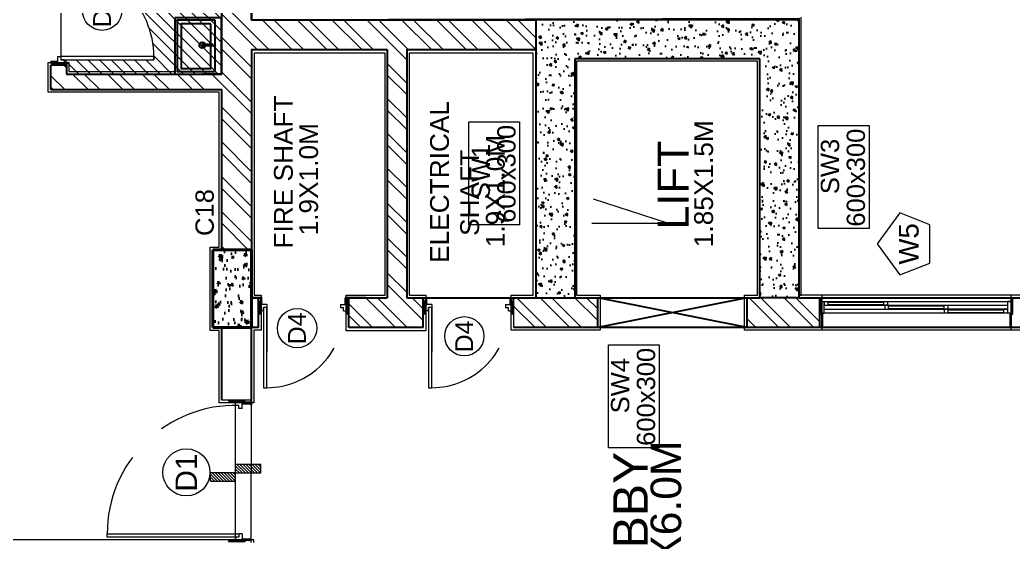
# Model space of a CAD drawing. Header units: metres. Extents: x 15463 to 32022, y 1223 to 33962.
# Drawn here: x 29492.04 to 29499.72, y 4112.97 to 4117.01 of the extents above; entities that cross this region are included whole.
import ezdxf

# ---------------------------------------------------------------- set-up
doc = ezdxf.new("R2010")
doc.units = ezdxf.units.M
doc.header["$LTSCALE"] = 0.1
doc.linetypes.add('DASHDOTX2', pattern=[50.8, 25.4, -12.7, 0, -12.7])
doc.linetypes.add('DASHED2', pattern=[9.525, 6.35, -3.175])
for name, color, linetype, lineweight in [('CENTERLINE', 251, 'DASHDOTX2', 15), ('COLUMN', 7, 'Continuous', 40), ('DOOR', 7, 'Continuous', 20), ('HATCH', 250, 'Continuous', 13), ('LEVEL', 251, 'Continuous', 13), ('NAMES', 252, 'Continuous', 15), ('PLASTER', 252, 'Continuous', 15)]:
    doc.layers.add(name, color=color, linetype=linetype, lineweight=lineweight)
doc.styles.get("Standard").update_dxf_attribs({"font": 'arial.ttf'})

msp = doc.modelspace()

# ---------------------------------------------------------------- hatches: boundary and pattern name
h = msp.add_hatch()
h.set_pattern_fill('ANSI31', color=256, scale=0.002, angle=90)
h.set_pattern_definition([(135, (29571.9345016, 3905.801131), (-0.00449012806, -0.00449012806), [])])
h.paths.add_polyline_path([(29492.3995, 4117.4447, 1), (29492.3995, 4117.4567), (29492.3086, 4117.4567), (29492.3086, 4117.4447)])
h.paths.add_polyline_path([(29492.3303, 4117.4327), (29492.3303, 4117.4447), (29492.3086, 4117.4447), (29492.2785, 4117.4447), (29492.2785, 4117.4327)])
h.paths.add_polyline_path([(29492.3995, 4116.6637, 1), (29492.3995, 4116.6757), (29492.3086, 4116.6757), (29492.3086, 4116.6637)])
h.paths.add_polyline_path([(29492.3303, 4116.6757), (29492.3303, 4116.6877), (29492.2785, 4116.6877), (29492.2785, 4116.6757)])
h = msp.add_hatch()
h.set_pattern_fill('AR-CONC', color=256, scale=0.001, angle=90)
h.set_pattern_definition([(140, (29569.4144, 3572.19952), (0.015939086, 0.18218467), [0.01905, -0.20955]), (85, (29569.4144, 3572.19952), (-0.191056845, -0.03524342), [0.01524, -0.167640584]), (190.451445, (29569.41572, 3572.2147), (-0.17511775, 0.146941247), [0.01619001, -0.178090245]), (136.1842, (29569.3636, 3572.19952), (0.04204233, 0.27107904), [0.028575, -0.314325]), (186.63556, (29569.3671, 3572.2221), (-0.24742612, 0.23740413), [0.02428502, -0.26713561]), (81.18415, (29569.3636, 3572.19952), (-0.24742612, 0.23740413), [0.02285997, -0.25145973]), (111, (29569.3763, 3572.22492), (0.1022652, 0.15161439), [0.01905, -0.20955]), (56, (29569.3763, 3572.22492), (-0.184187966, 0.06180203), [0.01524, -0.16764]), (161.451445, (29569.38482, 3572.23756), (-0.08192277, 0.21341642), [0.01619001, -0.17808994]), (127.5, (29569.414394, 3572.19952), (-0.084555039, 0.003088603), [0, -0.165608, 0, -0.17018, 0, -0.168275]), (97.5, (29569.41439, 3572.19952), (-0.100180575, 0.066819663), [0, -0.097028, 0, -0.161798, 0, -0.064135]), (57.5, (29569.414394, 3572.14288), (0.005728744, 0.135590595), [0, -0.0635, 0, -0.19812, 0, -0.26289]), (47.5, (29569.41439, 3572.11748), (-0.02542649, 0.148129181), [0, -0.08255, 0, -0.131572, 0, -0.18669])])
h.paths.add_polyline_path([(29497.7592, 4116.71), (29497.7592, 4114.862), (29498.0592, 4114.862), (29498.0592, 4117.01), (29496.0292, 4117.01), (29496.0292, 4114.862), (29496.3292, 4114.862), (29496.3292, 4116.71)])
h = msp.add_hatch()
h.set_pattern_fill('ANSI31', color=256, scale=0.002, angle=90)
h.set_pattern_definition([(135, (29569.414394, 3848.262687), (-0.00449012806, -0.00449012806), [])])
h.paths.add_polyline_path([(29493.8857, 4114.8319), (29493.8857, 4114.741, 1), (29493.8977, 4114.741), (29493.8977, 4114.8319)])
h.paths.add_polyline_path([(29493.8977, 4114.862), (29493.8977, 4114.8102), (29493.9097, 4114.8102), (29493.9097, 4114.862)])
h.paths.add_polyline_path([(29494.5667, 4114.8319), (29494.5667, 4114.741, 1), (29494.5787, 4114.741), (29494.5787, 4114.8319)])
h.paths.add_polyline_path([(29494.5547, 4114.862), (29494.5547, 4114.8102), (29494.5667, 4114.8102), (29494.5667, 4114.8319), (29494.5667, 4114.862)])
h = msp.add_hatch()
h.set_pattern_fill('ANSI31', color=256, scale=0.002, angle=90)
h.set_pattern_definition([(135, (29575.027574, 3908.5852186), (-0.00449012806, -0.00449012806), [])])
h.paths.add_polyline_path([(29495.1611, 4114.8319), (29495.1611, 4114.741, 1), (29495.1731, 4114.741), (29495.1731, 4114.8319)])
h.paths.add_polyline_path([(29495.1731, 4114.862), (29495.1731, 4114.8102), (29495.1851, 4114.8102), (29495.1851, 4114.862)])
h.paths.add_polyline_path([(29495.8421, 4114.8319), (29495.8421, 4114.741, 1), (29495.8541, 4114.741), (29495.8541, 4114.8319)])
h.paths.add_polyline_path([(29495.8301, 4114.862), (29495.8301, 4114.8102), (29495.8421, 4114.8102), (29495.8421, 4114.8319), (29495.8421, 4114.862)])
h = msp.add_hatch()
h.set_pattern_fill('ANSI31', color=256, scale=0.002, angle=270)
h.set_pattern_definition([(315, (29419.516314, 4311.61851), (0.00449012806, 0.00449012806), [])])
h.paths.add_polyline_path([(29493.7785, 4114.0668), (29493.7785, 4114.0548), (29493.6579, 4114.0548, -1), (29493.6579, 4114.0668)])
h.paths.add_polyline_path([(29493.8278, 4114.0548), (29493.8278, 4114.0428), (29493.7567, 4114.0428), (29493.7567, 4114.0548)])
h.paths.add_polyline_path([(29493.7567, 4112.9864), (29493.7567, 4112.9984), (29493.8278, 4112.9984), (29493.8278, 4112.9864)])
h.paths.add_polyline_path([(29493.6579, 4112.9744, -1), (29493.6579, 4112.9864), (29493.7785, 4112.9864), (29493.7785, 4112.9744)])
at = {"layer": 'COLUMN'}
h = msp.add_hatch(dxfattribs=at)
h.set_pattern_fill('AR-CONC', color=256, scale=0.001, angle=90)
h.set_pattern_definition([(140, (29512.07359, 4047.03895), (0.0159391, 0.18218467), [0.01905, -0.20955]), (85, (29512.07359, 4047.03895), (-0.19105685, -0.0352434), [0.01524, -0.1676406]), (190.45144, (29512.07492, 4047.05413), (-0.17511775, 0.14694125), [0.01619, -0.17809024]), (136.1842, (29512.0228, 4047.03895), (0.0420423, 0.27107904), [0.028575, -0.314325]), (186.63556, (29512.0263, 4047.06154), (-0.2474261, 0.2374041), [0.024285, -0.2671356]), (81.18415, (29512.0228, 4047.03895), (-0.2474261, 0.2374041), [0.02286, -0.2514597]), (111, (29512.03549, 4047.06435), (0.1022652, 0.1516144), [0.01905, -0.20955]), (56, (29512.03549, 4047.06435), (-0.18418797, 0.06180203), [0.01524, -0.16764]), (161.45145, (29512.04401, 4047.07698), (-0.08192277, 0.2134164), [0.01619, -0.17808994]), (127.5, (29512.07359, 4047.038945), (-0.08455504, 0.003088603), [0, -0.165608, 0, -0.17018, 0, -0.168275]), (97.5, (29512.07359, 4047.038945), (-0.10018057, 0.06681966), [0, -0.097028, 0, -0.161798, 0, -0.064135]), (57.5, (29512.07359, 4046.9823), (0.005728744, 0.135590595), [0, -0.0635, 0, -0.19812, 0, -0.26289]), (47.5, (29512.07359, 4046.9569), (-0.0254265, 0.14812918), [0, -0.08255, 0, -0.131572, 0, -0.18669])])
h.paths.add_polyline_path([(29493.8292, 4115.232), (29493.5292, 4115.232), (29493.5292, 4114.632), (29493.8292, 4114.632)])
at = {"layer": 'DOOR'}
h = msp.add_hatch(dxfattribs=at)
h.set_pattern_fill('ANSI31', color=256, scale=0.001)
h.set_pattern_definition([(45, (29337.295204, 4036.6103427), (-0.00224506403, 0.00224506403), [])])
h.paths.add_polyline_path([(29498.2323, 4114.855, 1), (29498.2203, 4114.855), (29498.2203, 4114.7345), (29498.2323, 4114.7345)])
h.paths.add_polyline_path([(29498.2443, 4114.7436), (29498.2323, 4114.7436), (29498.2323, 4114.6323, 1), (29498.2443, 4114.6323)])
h.paths.add_polyline_path([(29499.716, 4114.855, 1), (29499.704, 4114.855), (29499.704, 4114.7345), (29499.716, 4114.7345)])
h.paths.add_polyline_path([(29499.704, 4114.7436), (29499.692, 4114.7436), (29499.692, 4114.6323, 1), (29499.704, 4114.6323)])
at = {"layer": 'HATCH'}
h = msp.add_hatch(dxfattribs=at)
h.set_pattern_fill('ANSI32', color=256, scale=0.02, angle=90)
h.set_pattern_definition([(135, (29569.4144, 3572.19952), (-0.13470384, -0.13470384), []), (135, (29569.4144, 3572.28933), (-0.13470384, -0.13470384), [])])
h.paths.add_polyline_path([(29493.8292, 4117.01), (29493.8292, 4118.3855), (29493.5992, 4118.3855), (29493.5992, 4116.5904), (29493.4485, 4116.5904), (29493.2377, 4116.5904), (29492.3983, 4116.5906), (29492.3983, 4116.6602), (29492.2785, 4116.6602), (29492.2785, 4116.4706), (29493.5992, 4116.4706), (29493.5992, 4115.232), (29493.8292, 4115.232), (29493.8292, 4116.78), (29494.8792, 4116.78), (29494.8792, 4114.862), (29494.5822, 4114.862), (29494.5822, 4114.712), (29494.5822, 4114.632), (29495.1576, 4114.632), (29495.1576, 4114.862), (29495.0292, 4114.862), (29495.0292, 4116.78), (29496.0292, 4116.78), (29496.0292, 4117.01)])
h.paths.add_polyline_path([(29496.0292, 4114.862), (29495.8576, 4114.862), (29495.8576, 4114.632), (29496.5058, 4114.632), (29496.5058, 4114.862)])
h.paths.add_polyline_path([(29497.7592, 4114.862), (29497.661, 4114.862), (29497.661, 4114.632), (29498.2182, 4114.632), (29498.2182, 4114.862), (29498.0592, 4114.862)])
h.paths.add_polyline_path([(29493.5992, 4110.8106), (29493.5992, 4109.2707), (29492.2785, 4109.2707), (29492.2785, 4109.0812), (29492.3983, 4109.0812), (29492.3983, 4109.1507), (29493.2377, 4109.1507), (29493.2377, 4109.1509), (29493.5992, 4109.1509), (29493.5992, 4108.1506), (29493.8292, 4108.1506), (29493.8292, 4110.8106)])
h.paths.add_polyline_path([(29493.5992, 4111.6707), (29493.5992, 4111.1106), (29493.8292, 4111.1106), (29493.8292, 4111.6707)])
h.paths.add_polyline_path([(29493.5992, 4107.5506), (29493.5992, 4106.9495), (29493.2988, 4106.9495), (29493.2988, 4106.7195), (29493.5992, 4106.7195), (29493.5992, 4106.0195), (29492.5085, 4106.0195), (29492.5085, 4106.7195), (29492.6988, 4106.7195), (29492.6988, 4106.9495), (29492.3985, 4106.9495), (29492.3985, 4108.2812), (29492.2785, 4108.2812), (29492.2785, 4104.0068), (29492.5085, 4104.0068), (29492.5085, 4105.7712), (29493.8292, 4105.7712), (29493.8292, 4107.5506)])
at = {"layer": 'LEVEL'}
h = msp.add_hatch(dxfattribs=at)
h.set_pattern_fill('ANSI31', color=256, scale=0.02, angle=90)
h.set_pattern_definition([(135, (29569.414394, 3572.19952), (-0.0449012806, -0.0449012806), [])])
h.paths.add_polyline_path([(29488.2785, 4112.7406), (29488.2785, 4109.3807), (29488.6485, 4109.3807), (29489.0485, 4109.3807), (29489.0485, 4109.9098), (29489.0769, 4109.9098), (29489.0769, 4112.0816), (29489.0643, 4112.0816), (29489.0555, 4112.0816, -1), (29489.0555, 4112.0936), (29489.0485, 4112.0957), (29489.0485, 4112.7406)])
h.paths.add_polyline_path([(29488.8582, 4110.274), (29488.8582, 4109.6478), (29488.3966, 4109.6478), (29488.3966, 4110.274)], flags=16)
h.paths.add_polyline_path([(29488.2785, 4116.3606), (29488.2785, 4113.0007), (29489.0485, 4113.0007), (29489.0485, 4113.0207), (29489.0485, 4113.6456), (29489.0555, 4113.6478, -1), (29489.0555, 4113.6598), (29489.0769, 4113.6598), (29489.0769, 4115.8315), (29489.0555, 4115.8315, -1), (29489.0555, 4115.8435), (29489.0485, 4115.8456), (29489.0485, 4116.3606)])
h.paths.add_polyline_path([(29488.8526, 4113.934), (29488.8526, 4113.3077), (29488.391, 4113.3077), (29488.391, 4113.934)], flags=16)
h.paths.add_polyline_path([(29505.0092, 4103.4068), (29505.0092, 4103.4452), (29504.6092, 4103.4452), (29504.6092, 4102.8402), (29504.6021, 4102.8381, -1), (29504.6021, 4102.8261), (29504.5808, 4102.8261), (29504.5808, 4102.7961), (29504.5808, 4101.3544), (29504.6021, 4101.3544, -1), (29504.6021, 4101.3424), (29504.6092, 4101.3402), (29504.6092, 4100.5552), (29505.3792, 4100.5552), (29505.3792, 4103.4068)])
h.paths.add_polyline_path([(29505.2472, 4101.3086), (29505.2472, 4100.6823), (29504.7856, 4100.6823), (29504.7856, 4101.3086)], flags=16)
h.paths.add_polyline_path([(29504.6092, 4112.7555), (29504.6092, 4112.7203), (29504.6092, 4112.0878), (29504.6021, 4112.0856, -1), (29504.6021, 4112.0736), (29504.5808, 4112.0736), (29504.5808, 4109.9019), (29504.6021, 4109.9019, -0.414214), (29504.6081, 4109.8959), (29504.6092, 4109.9603), (29504.6092, 4109.3652), (29505.3792, 4109.3652), (29505.3792, 4112.7555)])
h.paths.add_polyline_path([(29505.2419, 4110.1777), (29505.2419, 4109.5514), (29504.7803, 4109.5514), (29504.7803, 4110.1777)], flags=16)
h.paths.add_polyline_path([(29505.0092, 4116.3755), (29504.6092, 4116.3755), (29504.6092, 4115.8529), (29504.6021, 4115.8508, -1), (29504.6021, 4115.8388), (29504.5808, 4115.8388), (29504.5808, 4113.667), (29504.6021, 4113.667, -1), (29504.6021, 4113.655), (29504.6092, 4113.6529), (29504.6092, 4112.9852), (29505.3792, 4112.9852), (29505.3792, 4116.3755)])
h.paths.add_polyline_path([(29505.253, 4113.8679), (29505.253, 4113.2416), (29504.7914, 4113.2416), (29504.7914, 4113.8679)], flags=16)
h.paths.add_polyline_path([(29504.6092, 4125.1855), (29504.6092, 4125.1155), (29504.6092, 4124.4005), (29504.6021, 4124.3983, -1), (29504.6021, 4124.3863), (29504.5808, 4124.3863), (29504.5808, 4122.9146), (29504.5934, 4122.9146), (29504.6021, 4122.9146, -1), (29504.6021, 4122.9026), (29504.6092, 4122.9005), (29504.6092, 4122.2955), (29505.0092, 4122.2955), (29505.0092, 4122.3356), (29505.3792, 4122.3356), (29505.3792, 4125.1855)])
h.paths.add_polyline_path([(29505.2257, 4123.1029), (29505.2257, 4122.4766), (29504.7641, 4122.4766), (29504.7641, 4123.1029)], flags=16)
h.paths.add_polyline_path([(29505.1754, 4122.7839), (29505.1754, 4123.0876), (29505.0263, 4123.0876), (29505.0263, 4122.7839)], flags=8)
h.paths.add_polyline_path([(29505.1754, 4122.5044), (29505.1754, 4122.8006), (29505.0263, 4122.8006), (29505.0263, 4122.5044)], flags=8)
h.paths.add_polyline_path([(29504.9556, 4122.7858), (29504.9556, 4123.1103), (29504.8108, 4123.1103), (29504.8108, 4122.7858)], flags=24)
h.paths.add_polyline_path([(29504.9556, 4122.5498), (29504.9556, 4122.7549), (29504.8108, 4122.7549), (29504.8108, 4122.5498)], flags=8)
h.paths.add_polyline_path([(29505.1278, 4123.2047), (29505.1278, 4124.3039), (29504.8906, 4124.3039), (29504.8906, 4123.2047)], flags=24)
h = msp.add_hatch(dxfattribs=at)
h.set_pattern_fill('ANSI31', color=256, scale=0.02, angle=90)
h.set_pattern_definition([(135, (29563.675675, 3850.53838), (-0.04490128, -0.04490128), [])])
h.paths.add_polyline_path([(29493.5999, 4116.5904), (29493.5999, 4118.7904), (29492.3998, 4118.7903), (29492.3998, 4118.7106), (29492.3998, 4117.4567), (29492.4009, 4117.4567, -1), (29492.4009, 4117.4447), (29492.3817, 4117.4447), (29492.3817, 4117.4201, -0.414042), (29493.0757, 4116.7257), (29493.0757, 4116.7007), (29492.3817, 4116.7007), (29492.3817, 4116.6757), (29492.4009, 4116.6757, -1), (29492.4009, 4116.6637), (29492.3998, 4116.6637), (29492.3998, 4116.5906)])
h = msp.add_hatch(dxfattribs=at)
h.set_pattern_fill('ANSI31', color=256, scale=0.0052, angle=90)
h.set_pattern_definition([(135, (29586.424849, 3777.922645), (-0.01167433296, -0.01167433296), [])])
h.paths.add_polyline_path([(29493.9017, 4113.5733), (29493.9017, 4113.5083), (29493.7067, 4113.5083), (29493.7067, 4113.5733)])
h.paths.add_polyline_path([(29493.7067, 4113.5083), (29493.7067, 4113.4433), (29493.5117, 4113.4433), (29493.5117, 4113.5083)])

# ---------------------------------------------------------------- linework, layer by layer
for p, q in [((29493.8292, 4117.01), (29493.8292, 4119.9503)), ((29493.5992, 4116.5906), (29493.5992, 4118.3855)), ((29493.5992, 4116.5906), (29493.5992, 4117.01)), ((29493.8292, 4117.01), (29496.0292, 4117.01)), ((29498.0592, 4117.01), (29496.0292, 4117.01)), ((29496.0292, 4114.862), (29496.0292, 4117.01)), ((29498.0592, 4117.01), (29498.0592, 4114.862)), ((29493.8292, 4116.78), (29494.8792, 4116.78)), ((29493.8292, 4116.78), (29493.8292, 4114.862)), ((29494.8792, 4116.78), (29494.8792, 4114.862)), ((29495.0292, 4116.78), (29496.0292, 4116.78)), ((29495.0292, 4116.78), (29495.0292, 4114.862)), ((29497.7592, 4116.71), (29496.3292, 4116.71)), ((29496.3292, 4116.71), (29496.3292, 4114.862)), ((29497.7592, 4114.862), (29497.7592, 4116.71)), ((29492.2785, 4116.4706), (29492.2785, 4116.6602)), ((29492.3983, 4116.6602), (29492.2785, 4116.6602)), ((29492.3983, 4116.6602), (29492.2785, 4116.6602)), ((29492.3983, 4116.6602), (29492.2785, 4116.6602)), ((29492.3982, 4116.6602), (29492.2785, 4116.6602)), ((29492.3983, 4116.6602), (29492.3983, 4116.5906)), ((29492.3983, 4116.5906), (29493.5992, 4116.5906)), ((29493.5985, 4116.5904), (29493.4485, 4116.5904)), ((29492.2785, 4116.4706), (29493.5992, 4116.4706)), ((29493.5992, 4115.232), (29493.5992, 4116.4706)), ((29493.9097, 4114.862), (29493.8292, 4114.862)), ((29493.8292, 4114.862), (29493.9097, 4114.862)), ((29493.8822, 4114.632), (29493.8822, 4114.862)), ((29494.712, 4114.862), (29494.5547, 4114.862)), ((29494.5547, 4114.862), (29494.8792, 4114.862)), ((29494.5822, 4114.632), (29494.5822, 4114.862)), ((29495.0292, 4114.862), (29495.7992, 4114.862)), ((29495.1576, 4114.632), (29495.1576, 4114.862)), ((29495.7992, 4114.862), (29496.0292, 4114.862)), ((29496.0292, 4114.862), (29497.7592, 4114.862)), ((29496.5058, 4114.632), (29496.5058, 4114.862)), ((29497.661, 4114.632), (29496.5058, 4114.862)), ((29497.661, 4114.862), (29496.5058, 4114.632)), ((29497.661, 4114.632), (29497.661, 4114.862)), ((29498.0592, 4114.862), (29497.7592, 4114.862)), ((29498.0592, 4114.862), (29498.2182, 4114.862)), ((29493.5992, 4114.0706), (29493.5992, 4114.632)), ((29493.8822, 4114.632), (29493.8292, 4114.632)), ((29493.8292, 4114.0307), (29493.8292, 4114.632)), ((29493.8822, 4114.632), (29493.8292, 4114.632)), ((29495.1576, 4114.632), (29494.5822, 4114.632)), ((29499.8292, 4114.632), (29495.8576, 4114.632))]:
    msp.add_line(p, q)
at = {"color": 2, "true_color": 0xf1eb1f}
msp.add_lwpolyline([(29488.0485, 4122.3356), (29492.5085, 4122.3356), (29492.5085, 4119.9503), (29493.8292, 4119.9503), (29493.8292, 4117.01), (29498.0592, 4117.021), (29498.0592, 4114.862), (29499.8292, 4114.862), (29499.8292, 4125.4156), (29505.6092, 4125.4155), (29505.6092, 4100.3252), (29499.8292, 4100.3252), (29499.8292, 4107.5506), (29493.8292, 4107.5506), (29493.8292, 4105.7712), (29492.5085, 4105.7712), (29492.5085, 4103.4068), (29488.0485, 4103.4068), (29488.0485, 4122.3356)], dxfattribs=at)
for points in [[(29493.2377, 4117.027), (29493.2377, 4116.5904), (29493.5985, 4116.5904), (29493.5985, 4117.027)], [(29493.5485, 4117.0076), (29493.2545, 4117.0076), (29493.2545, 4116.6102), (29493.5485, 4116.6102)], [(29493.5145, 4116.9797), (29493.2851, 4116.9797), (29493.2851, 4116.6333), (29493.5145, 4116.6333)], [(29493.5283, 4116.8081), (29493.4513, 4116.8081), (29493.4513, 4116.8215), (29493.5283, 4116.8215)]]:
    msp.add_lwpolyline(points, close=True)
msp.add_circle((29493.449, 4116.8141), 0.0223)
at = {"layer": 'CENTERLINE', "linetype": 'ByBlock'}
for p, q in [((29497.0442, 4115.4377), (29496.4719, 4115.6236)), ((29496.4607, 4115.4377), (29497.0442, 4115.4377))]:
    msp.add_line(p, q, dxfattribs=at)
for points in [[(29495.5092, 4115.4261), (29495.5092, 4116.2223), (29495.9018, 4116.2223), (29495.9018, 4115.4261)], [(29498.2107, 4115.3969), (29498.2107, 4116.193), (29498.6033, 4116.193), (29498.6033, 4115.3969)], [(29496.5884, 4113.7024), (29496.5884, 4114.4986), (29496.981, 4114.4986), (29496.981, 4113.7024)]]:
    msp.add_lwpolyline(points, close=True, dxfattribs=at)
at = {"layer": 'COLUMN'}
for p, q in [((29493.8292, 4115.232), (29493.5292, 4115.232)), ((29493.5292, 4115.232), (29493.5292, 4114.632)), ((29493.8292, 4114.632), (29493.8292, 4115.232)), ((29493.5292, 4114.632), (29493.8292, 4114.632))]:
    msp.add_line(p, q, dxfattribs=at)
at = {"layer": 'DOOR'}
for p, q in [((29492.3303, 4116.7257), (29492.3303, 4116.6757)), ((29492.3303, 4116.7257), (29492.3553, 4116.7257)), ((29492.3553, 4116.7257), (29492.3553, 4116.7007)), ((29493.0743, 4116.7257), (29492.3553, 4116.7257)), ((29492.3803, 4116.7007), (29492.3553, 4116.7007)), ((29492.3553, 4116.7007), (29493.0743, 4116.7007)), ((29492.3803, 4116.7007), (29492.3803, 4116.6757)), ((29493.0743, 4116.7007), (29493.0743, 4116.7257)), ((29493.0743, 4116.7002), (29493.0743, 4116.7252)), ((29493.0757, 4116.7007), (29493.0757, 4116.7257)), ((29492.3303, 4116.6877), (29492.2785, 4116.6877)), ((29492.2785, 4116.6757), (29492.2785, 4116.6877)), ((29492.2785, 4116.6757), (29492.3995, 4116.6757)), ((29492.3086, 4116.6757), (29492.3086, 4116.6637)), ((29492.3086, 4116.6637), (29492.3995, 4116.6637)), ((29492.3303, 4116.6757), (29492.3303, 4116.6877)), ((29493.8977, 4114.862), (29493.9097, 4114.862)), ((29493.8977, 4114.862), (29493.8977, 4114.741)), ((29493.9097, 4114.8102), (29493.9097, 4114.862)), ((29494.5547, 4114.8102), (29494.5547, 4114.862)), ((29494.5667, 4114.862), (29494.5547, 4114.862)), ((29494.5667, 4114.862), (29494.5667, 4114.741)), ((29494.5822, 4114.712), (29494.5822, 4114.862)), ((29495.1576, 4114.862), (29495.1576, 4114.712)), ((29495.1731, 4114.862), (29495.1731, 4114.741)), ((29495.1731, 4114.862), (29495.1851, 4114.862)), ((29495.1851, 4114.8102), (29495.1851, 4114.862)), ((29495.8301, 4114.8102), (29495.8301, 4114.862)), ((29495.8421, 4114.862), (29495.8301, 4114.862)), ((29495.8421, 4114.862), (29495.8421, 4114.741)), ((29495.8576, 4114.632), (29495.8576, 4114.862)), ((29498.2182, 4114.862), (29498.2182, 4114.632)), ((29498.2203, 4114.7345), (29498.2203, 4114.855)), ((29498.2323, 4114.6323), (29498.2323, 4114.855)), ((29499.704, 4114.6323), (29499.704, 4114.855)), ((29499.716, 4114.7345), (29499.716, 4114.855)), ((29493.8977, 4114.8319), (29493.8857, 4114.8319)), ((29493.8857, 4114.8319), (29493.8857, 4114.741)), ((29493.8977, 4114.8102), (29493.9097, 4114.8102)), ((29493.9477, 4114.8102), (29493.8977, 4114.8102)), ((29493.9227, 4114.7852), (29493.9227, 4114.1662)), ((29493.9227, 4114.7602), (29493.9227, 4114.7852)), ((29493.9477, 4114.7852), (29493.9227, 4114.7852)), ((29493.9477, 4114.8102), (29493.9477, 4114.7852)), ((29493.9477, 4114.1662), (29493.9477, 4114.7852)), ((29493.9477, 4114.7852), (29493.9477, 4114.4411)), ((29494.5167, 4114.8102), (29494.5167, 4114.7852)), ((29494.5167, 4114.8102), (29494.5667, 4114.8102)), ((29494.5167, 4114.7852), (29494.5417, 4114.7852)), ((29494.5417, 4114.7602), (29494.5417, 4114.7852)), ((29494.5667, 4114.8102), (29494.5547, 4114.8102)), ((29494.5667, 4114.8319), (29494.5787, 4114.8319)), ((29494.5787, 4114.8319), (29494.5787, 4114.741)), ((29495.1611, 4114.8319), (29495.1611, 4114.741)), ((29495.1731, 4114.8319), (29495.1611, 4114.8319)), ((29495.2231, 4114.8102), (29495.1731, 4114.8102)), ((29495.1731, 4114.8102), (29495.1851, 4114.8102)), ((29495.2231, 4114.7852), (29495.1981, 4114.7852)), ((29495.1981, 4114.7602), (29495.1981, 4114.7852)), ((29495.1981, 4114.7852), (29495.1981, 4114.1662)), ((29495.2231, 4114.8102), (29495.2231, 4114.7852)), ((29495.2231, 4114.1662), (29495.2231, 4114.7852)), ((29495.2231, 4114.7852), (29495.2231, 4114.4411)), ((29495.7921, 4114.8102), (29495.8421, 4114.8102)), ((29495.7921, 4114.8102), (29495.7921, 4114.7852)), ((29495.7921, 4114.7852), (29495.8171, 4114.7852)), ((29495.8171, 4114.7602), (29495.8171, 4114.7852)), ((29495.8421, 4114.8102), (29495.8301, 4114.8102)), ((29495.8421, 4114.8319), (29495.8541, 4114.8319)), ((29495.8541, 4114.8319), (29495.8541, 4114.741)), ((29498.2323, 4114.7436), (29498.2323, 4114.8336)), ((29498.2323, 4114.8336), (29499.704, 4114.8336)), ((29498.2573, 4114.7436), (29498.2573, 4114.8336)), ((29498.2573, 4114.8336), (29498.2573, 4114.8036)), ((29498.2573, 4114.8336), (29498.3073, 4114.8336)), ((29498.2573, 4114.8336), (29498.7573, 4114.8336)), ((29498.2573, 4114.8036), (29499.674, 4114.8036)), ((29498.2573, 4114.8036), (29498.2773, 4114.8036)), ((29498.2573, 4114.8036), (29498.2973, 4114.8036)), ((29498.2845, 4114.8286), (29498.7139, 4114.8286)), ((29498.2845, 4114.8286), (29498.2845, 4114.8086)), ((29498.2845, 4114.8086), (29498.7139, 4114.8086)), ((29498.2973, 4114.8286), (29498.2973, 4114.8336)), ((29498.2973, 4114.8036), (29498.2973, 4114.8086)), ((29498.7051, 4114.8286), (29498.7051, 4114.8336)), ((29498.7051, 4114.8036), (29498.7051, 4114.8086)), ((29498.7451, 4114.8036), (29498.7051, 4114.8036)), ((29498.7139, 4114.8286), (29498.7139, 4114.8086)), ((29498.7247, 4114.8036), (29498.7247, 4114.7736)), ((29498.7451, 4114.8036), (29498.7251, 4114.8036)), ((29498.7451, 4114.8336), (29498.7451, 4114.8036)), ((29498.7519, 4114.7986), (29499.1813, 4114.7986)), ((29498.7519, 4114.7986), (29498.7519, 4114.7786)), ((29498.7519, 4114.7786), (29499.1813, 4114.7786)), ((29498.7573, 4114.8036), (29499.2573, 4114.8036)), ((29498.7647, 4114.7986), (29498.7647, 4114.8036)), ((29498.7647, 4114.7736), (29498.7647, 4114.7786)), ((29499.1724, 4114.7986), (29499.1724, 4114.8036)), ((29499.1724, 4114.7736), (29499.1724, 4114.7786)), ((29499.1813, 4114.7986), (29499.1813, 4114.7786)), ((29499.2124, 4114.8036), (29499.2124, 4114.7736)), ((29499.704, 4114.8336), (29499.674, 4114.8336)), ((29499.674, 4114.8336), (29499.674, 4114.7436)), ((29499.704, 4114.7562), (29499.704, 4114.8462)), ((29493.9227, 4114.7602), (29493.8977, 4114.7602)), ((29494.5417, 4114.7602), (29494.5667, 4114.7602)), ((29495.1981, 4114.7602), (29495.1731, 4114.7602)), ((29495.8171, 4114.7602), (29495.8421, 4114.7602)), ((29498.2323, 4114.7345), (29498.2203, 4114.7345)), ((29499.704, 4114.7436), (29498.2323, 4114.7436)), ((29498.2323, 4114.7436), (29498.2573, 4114.7436)), ((29498.2443, 4114.7436), (29498.2443, 4114.6323)), ((29498.2573, 4114.7436), (29498.2573, 4114.7736)), ((29498.2573, 4114.7736), (29499.674, 4114.7736)), ((29498.7247, 4114.7736), (29498.7647, 4114.7736)), ((29499.674, 4114.7736), (29499.174, 4114.7736)), ((29499.1863, 4114.7436), (29499.1863, 4114.7736)), ((29499.2263, 4114.7436), (29499.1863, 4114.7436)), ((29499.2135, 4114.7686), (29499.6429, 4114.7686)), ((29499.2135, 4114.7686), (29499.2135, 4114.7486)), ((29499.2135, 4114.7486), (29499.6429, 4114.7486)), ((29499.2263, 4114.7686), (29499.2263, 4114.7736)), ((29499.2263, 4114.7436), (29499.2263, 4114.7486)), ((29499.634, 4114.7686), (29499.634, 4114.7736)), ((29499.634, 4114.7436), (29499.634, 4114.7486)), ((29499.674, 4114.7436), (29499.634, 4114.7436)), ((29499.6429, 4114.7686), (29499.6429, 4114.7486)), ((29499.692, 4114.7436), (29499.692, 4114.6323)), ((29499.704, 4114.7345), (29499.716, 4114.7345)), ((29493.9227, 4114.1662), (29493.9477, 4114.1662)), ((29495.1981, 4114.1662), (29495.2231, 4114.1662)), ((29493.8278, 4114.0706), (29493.5992, 4114.0706)), ((29493.8278, 4114.0706), (29493.5992, 4114.0706)), ((29493.7785, 4114.0668), (29493.6579, 4114.0668)), ((29493.8278, 4114.0548), (29493.6579, 4114.0548)), ((29493.7067, 4114.0298), (29493.7067, 4114.0548)), ((29493.7317, 4114.0298), (29493.7067, 4114.0298)), ((29493.7317, 4114.0048), (29493.7317, 4114.0298)), ((29493.7567, 4114.0048), (29493.7567, 4114.0548)), ((29493.7567, 4114.0548), (29493.7567, 4114.0428)), ((29493.7567, 4114.0428), (29493.8278, 4114.0428)), ((29493.7785, 4114.0548), (29493.7785, 4114.0668)), ((29493.8278, 4114.0428), (29493.8278, 4114.0548)), ((29493.7567, 4114.0048), (29493.7317, 4114.0048)), ((29492.7137, 4113.0114), (29492.7137, 4113.0364)), ((29492.7137, 4113.0364), (29493.7317, 4113.0364)), ((29493.7567, 4113.0364), (29493.7317, 4113.0364)), ((29493.7317, 4113.0364), (29493.7317, 4113.0114)), ((29493.7567, 4113.0364), (29493.7567, 4112.9864)), ((29493.7317, 4113.0114), (29492.7137, 4113.0114)), ((29493.8278, 4112.9864), (29493.6579, 4112.9864)), ((29493.7785, 4112.9744), (29493.6579, 4112.9744)), ((29493.7317, 4113.0114), (29493.7067, 4113.0114)), ((29493.7067, 4113.0114), (29493.7067, 4112.9864)), ((29493.7567, 4112.9864), (29493.7567, 4112.9984)), ((29493.7567, 4112.9984), (29493.8278, 4112.9984)), ((29493.7785, 4112.9864), (29493.7785, 4112.9744)), ((29493.8278, 4112.9984), (29493.8278, 4112.9864))]:
    msp.add_line(p, q, dxfattribs=at)
at = {"layer": 'DOOR', "linetype": 'DASHED2'}
for centre, radius, start, end in [((29492.3799, 4116.7257), 0.6944, 0, 92.02952), ((29493.9477, 4114.7607), 0.5945, 270, 2.36407), ((29495.2231, 4114.7607), 0.5945, 270, 2.36407), ((29493.7074, 4113.0364), 0.9937, 88.60117, 180)]:
    msp.add_arc(centre, radius, start, end, dxfattribs=at)
at = {"layer": 'DOOR'}
for centre, start, end in [((29492.3995, 4116.6697), 270, 90), ((29498.2263, 4114.855), 0, 180), ((29499.71, 4114.855), 0, 180), ((29493.8917, 4114.741), 180, 0), ((29494.5727, 4114.741), 180, 0), ((29495.1671, 4114.741), 180, 0), ((29495.8481, 4114.741), 180, 0), ((29498.2383, 4114.6323), 180, 0), ((29499.698, 4114.6323), 180, 0), ((29493.6579, 4114.0608), 90, 270), ((29493.6579, 4112.9804), 90, 270)]:
    msp.add_arc(centre, 0.006, start, end, dxfattribs=at)
at = {"layer": 'LEVEL'}
for p, q in [((29492.3553, 4117.3947), (29492.3553, 4116.7257)), ((29493.7067, 4112.9864), (29493.7067, 4114.0301)), ((29493.8278, 4112.9706), (29493.8292, 4114.0307)), ((29493.9017, 4113.5733), (29493.7067, 4113.5733)), ((29493.9017, 4113.5083), (29493.9017, 4113.5733)), ((29493.7067, 4113.5083), (29493.5117, 4113.5083)), ((29493.5117, 4113.4433), (29493.5117, 4113.5083)), ((29493.7067, 4113.5083), (29493.9017, 4113.5083)), ((29493.5117, 4113.4433), (29493.7067, 4113.4433))]:
    msp.add_line(p, q, dxfattribs=at)
msp.add_lwpolyline([(29498.6672, 4115.2785), (29498.8414, 4115.0388), (29499.0727, 4115.1304), (29499.0727, 4115.4266), (29498.8414, 4115.5182)], close=True, dxfattribs=at)
for centre, radius in [((29492.6746, 4117.081), 0.1519), ((29494.1818, 4114.6264), 0.1519), ((29495.4747, 4114.5639), 0.1519), ((29493.3262, 4113.5117), 0.1822)]:
    msp.add_circle(centre, radius, dxfattribs=at)
at = {"layer": 'PLASTER'}
for p, q in [((29498.0792, 4117.01), (29498.0792, 4117.03)), ((29498.0792, 4114.882), (29498.0792, 4117.01)), ((29494.8622, 4116.752), (29493.8492, 4116.752)), ((29493.8492, 4116.752), (29493.8492, 4114.882)), ((29494.8622, 4114.882), (29494.8622, 4116.752)), ((29496.0076, 4116.752), (29495.0476, 4116.752)), ((29495.0476, 4116.752), (29495.0476, 4114.882)), ((29496.0076, 4114.882), (29496.0076, 4116.752)), ((29492.2585, 4116.6602), (29492.2585, 4116.6802)), ((29492.2585, 4116.6802), (29492.3983, 4116.6802)), ((29492.2585, 4116.452), (29492.2585, 4116.6602)), ((29492.3983, 4116.6802), (29492.4183, 4116.6802)), ((29492.4183, 4116.6802), (29492.4183, 4116.6102)), ((29497.741, 4116.69), (29496.343, 4116.69)), ((29496.343, 4116.69), (29496.343, 4114.882)), ((29497.741, 4114.882), (29497.741, 4116.69)), ((29492.4183, 4116.6102), (29493.2183, 4116.6102)), ((29493.2183, 4116.6102), (29493.2377, 4116.6102)), ((29492.2785, 4116.452), (29492.2585, 4116.452)), ((29493.5792, 4116.452), (29492.2785, 4116.452)), ((29493.5792, 4115.252), (29493.5792, 4116.452)), ((29493.5092, 4115.232), (29493.5092, 4115.252)), ((29493.5092, 4115.252), (29493.5792, 4115.252)), ((29493.5092, 4114.6096), (29493.5092, 4115.232)), ((29493.8492, 4114.882), (29493.8833, 4114.882)), ((29493.8833, 4114.882), (29493.9033, 4114.882)), ((29493.9033, 4114.882), (29493.9033, 4114.632)), ((29494.5622, 4114.862), (29494.5622, 4114.882)), ((29494.5622, 4114.882), (29494.8622, 4114.882)), ((29494.5622, 4114.6073), (29494.5622, 4114.862)), ((29495.0476, 4114.882), (29495.1576, 4114.882)), ((29495.1576, 4114.882), (29495.1776, 4114.882)), ((29495.1776, 4114.882), (29495.1776, 4114.6273)), ((29495.8376, 4114.862), (29495.8376, 4114.882)), ((29495.8376, 4114.882), (29496.0076, 4114.882)), ((29495.8376, 4114.612), (29495.8376, 4114.862)), ((29496.343, 4114.882), (29496.5058, 4114.882)), ((29496.5058, 4114.882), (29496.5258, 4114.882)), ((29496.5258, 4114.882), (29496.5258, 4114.632)), ((29497.641, 4114.862), (29497.641, 4114.882)), ((29497.641, 4114.882), (29497.741, 4114.882)), ((29497.641, 4114.612), (29497.641, 4114.862)), ((29499.8092, 4114.882), (29498.0592, 4114.882)), ((29498.0592, 4114.882), (29498.0792, 4114.882)), ((29498.2382, 4114.882), (29498.2382, 4114.612)), ((29499.7182, 4114.882), (29499.6982, 4114.882)), ((29499.6982, 4114.882), (29499.6982, 4114.612)), ((29493.9033, 4114.632), (29493.9033, 4114.612)), ((29495.1776, 4114.6273), (29495.1776, 4114.6073)), ((29496.5258, 4114.632), (29496.5258, 4114.612)), ((29493.5292, 4114.6096), (29493.5092, 4114.6096)), ((29493.5792, 4114.6096), (29493.5292, 4114.6096)), ((29493.5792, 4114.0496), (29493.5792, 4114.6096)), ((29493.9033, 4114.612), (29493.8483, 4114.612)), ((29493.8483, 4114.612), (29493.8483, 4114.0696)), ((29494.5822, 4114.6073), (29494.5622, 4114.6073)), ((29495.1776, 4114.6073), (29494.5822, 4114.6073)), ((29495.8576, 4114.612), (29495.8376, 4114.612)), ((29496.5258, 4114.612), (29495.8576, 4114.612)), ((29497.661, 4114.612), (29497.641, 4114.612)), ((29499.8092, 4114.612), (29497.661, 4114.612)), ((29493.5992, 4114.0496), (29493.5792, 4114.0496)), ((29493.8483, 4114.0496), (29493.5992, 4114.0496)), ((29493.8483, 4114.0696), (29493.8483, 4114.0496)), ((29493.8478, 4112.9906), (29489.6678, 4112.9906)), ((29493.8478, 4112.9706), (29493.8478, 4112.9906))]:
    msp.add_line(p, q, dxfattribs=at)

# ---------------------------------------------------------------- texts
for s, height, p in [('FIRE SHAFT', 0.14523, (29494.1483, 4115.2423)), ('ELECTRICAL', 0.14523, (29495.3553, 4115.1313)), ('1.9X1.0M', 0.14523, (29494.3437, 4115.3438)), ('1.85X1.5M', 0.14523, (29497.397, 4115.2527)), ('1.9X1.0M', 0.14523, (29495.7866, 4115.2527)), ('SHAFT ', 0.14523, (29495.5886, 4115.34)), ('3.5X6.0M', 0.23613, (29497.1507, 4112.3467))]:
    msp.add_text(s, height=height, rotation=90).set_placement(p)
at = {"insert": (29496.9693, 4115.3881), "char_height": 0.24, "attachment_point": 1, "rotation": 90}
msp.add_mtext_dynamic_manual_height_columns('LIFT', width=441.205641, gutter_width=24233.449, heights=[0], dxfattribs=at)
at = {"layer": 'CENTERLINE', "linetype": 'ByBlock'}
for s, p in [('600x300', (29495.8703, 4115.4404)), ('600x300', (29498.5718, 4115.4111)), ('SW1', (29495.6722, 4115.6241)), ('SW3', (29498.3718, 4115.6627)), ('C18', (29493.5375, 4115.3394)), ('600x300', (29496.9494, 4113.7167)), ('SW4', (29496.7494, 4113.9682))]:
    msp.add_text(s, height=0.1414, rotation=90, dxfattribs=at).set_placement(p)
at = {"layer": 'LEVEL'}
for s, height, p in [('D3', 0.13794, (29492.743, 4116.953)), ('W5', 0.15261, (29498.9862, 4115.1182)), ('D4', 0.13794, (29494.2495, 4114.502)), ('D4', 0.13794, (29495.5423, 4114.4395)), ('D1', 0.16552, (29493.4074, 4113.3624))]:
    msp.add_text(s, height=height, rotation=90, dxfattribs=at).set_placement(p)
at = {"layer": 'NAMES'}
msp.add_text('LOBBY', height=0.26741, rotation=90, dxfattribs=at).set_placement((29496.8928, 4112.4255))

doc.saveas('drawing.dxf')
